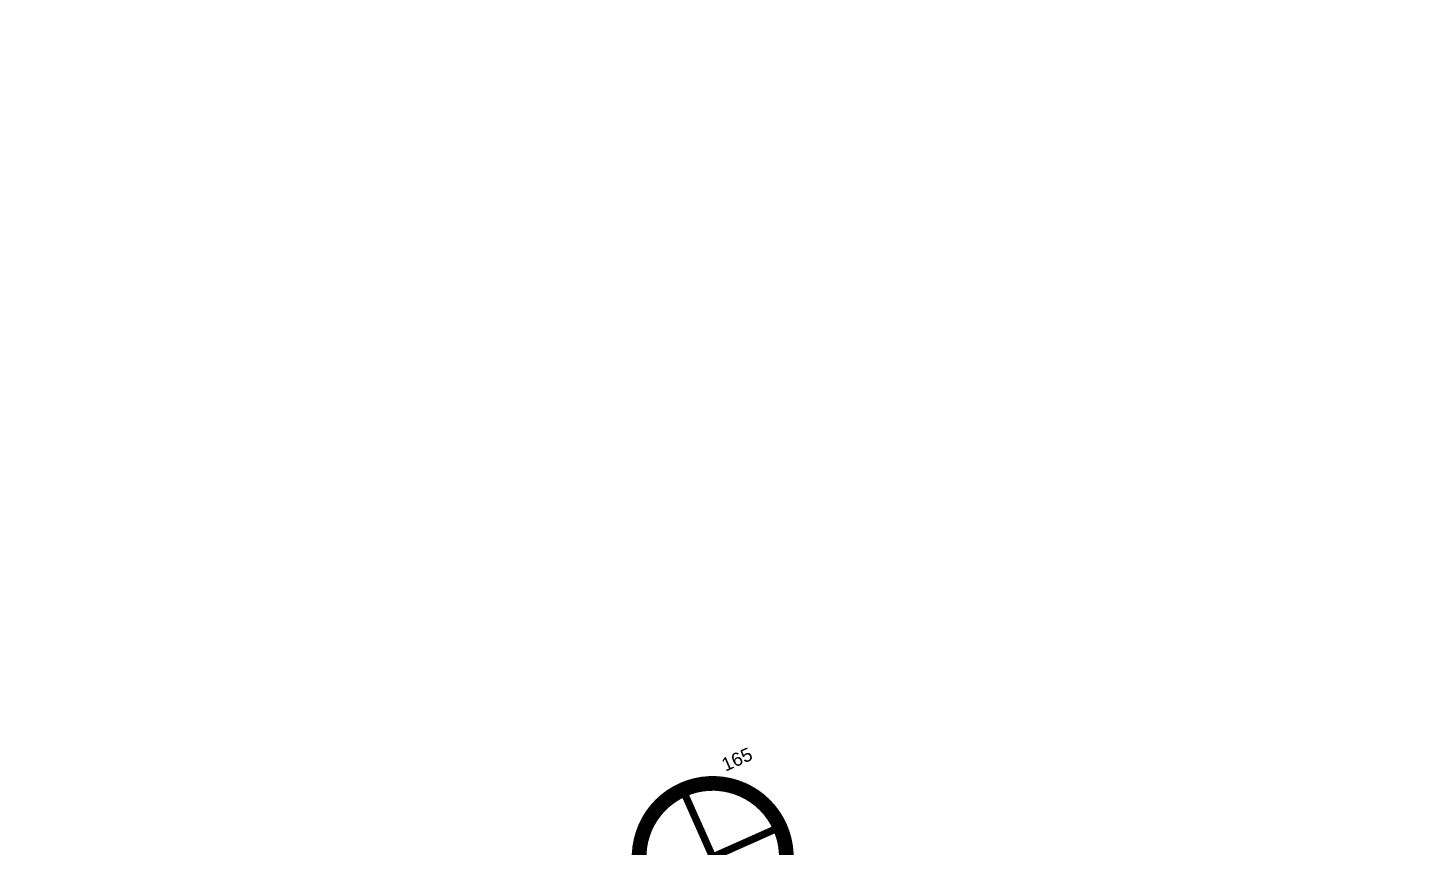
# Model space of a CAD drawing. Header units: millimetres. Extents: x 768159 to 833032, y -1374957 to -1225629.
# Drawn here: x 791058 to 792605, y -1326509 to -1325592 of the extents above; entities that cross this region are included whole.
import ezdxf
from ezdxf.enums import TextEntityAlignment as Align
from ezdxf.xclip import XClip

# ---------------------------------------------------------------- set-up
doc = ezdxf.new("R2010")
doc.units = ezdxf.units.MM
doc.header["$LTSCALE"] = 10
doc.header["$MEASUREMENT"] = 0
doc.header["$XCLIPFRAME"] = 0
for name, color, linetype in [('I—平顶—分格线', 8, 'Continuous'), ('I—平顶—灯具', 62, 'Continuous'), ('I—平顶—造型', 122, 'Continuous'), ('I—装饰—尺寸标注', 232, 'Continuous')]:
    doc.layers.add(name, color=color, linetype=linetype)
doc.styles.add('ARIAL', font='arial.ttf')
doc.styles.get("Standard").update_dxf_attribs({"font": 'arial.ttf'})
doc.dimstyles.new('XD30', dxfattribs={"dimscale": 30, "dimtxt": 2.5, "dimasz": 1, "dimexe": 1, "dimexo": 1, "dimgap": 0.8, "dimtad": 1, "dimdec": 0, "dimrnd": 5, "dimdsep": 46, "dimtxsty": 'ARIAL', "dimblk1": 'ARCHTICK', "dimblk2": 'ARCHTICK', "dimsah": 1, "dimcen": -0.9, "dimdle": 1, "dimclrd": 256, "dimclre": 256, "dimclrt": 40, "dimaunit": 1, "dimadec": 0, "dimazin": 0, "dimtfac": 0.35, "dimtdec": 0, "dimtix": 1, "dimtmove": 2, "dimatfit": 3, "dimldrblk": 'ARCHTICK', "dimfxl": 5, "dimfxlon": 1, "dimtvp": 0.8, "dimtolj": 1, "dimtzin": 0, "dimarcsym": 0})
doc.dimstyles.new('標準', dxfattribs={"dimtxt": 2.5, "dimasz": 0.8, "dimexe": 0, "dimexo": 0, "dimgap": 1, "dimtad": 1, "dimdec": 0, "dimzin": 0, "dimdsep": 46, "dimtxsty": 'Standard', "dimblk": 'DOT', "dimcen": 1, "dimaunit": 1, "dimadec": 3, "dimazin": 0, "dimtfac": 1, "dimtdec": 0, "dimtmove": 2, "dimatfit": 3, "dimfxl": 1, "dimtolj": 1, "dimtzin": 0, "dimarcsym": 0})

# ---------------------------------------------------------------- blocks, each defined once
blk = doc.blocks.new('*D1467')
at = {"layer": 'Defpoints', "color": 0, "transparency": 16777216}
for p in [(82.5, 69.3), (82.5, 0), (-82.5, 0)]:
    blk.add_point(p, dxfattribs=at)
at = {"color": 0, "transparency": 16777216, "insert": (69.3, 88.9), "char_height": 15, "attachment_point": 5}
blk.add_mtext('\\A1;165', dxfattribs=at)
blk = doc.blocks.new('_Dot')
at = {"color": 0, "linetype": 'ByBlock', "lineweight": -2}
blk.add_line((-0.5, 0), (-1, 0), dxfattribs=at)
at = {"color": 0, "linetype": 'ByBlock', "const_width": 0.5}
blk.add_lwpolyline([(-0.25, 0, 1), (0.25, 0, 1)], format="xyb", close=True, dxfattribs=at)
blk = doc.blocks.new('_ArchTick')
at = {"color": 0, "linetype": 'ByBlock', "const_width": 0.15}
blk.add_lwpolyline([(-0.5, -0.5), (0.5, 0.5)], dxfattribs=at)
blk = doc.blocks.new('*D1588')
at = {"layer": 'Defpoints', "color": 0, "ltscale": 50, "transparency": 16777216}
for p in [(792933.1, -1326059, 277.1), (791825.6, -1326521.8, 277.4), (792001.9, -1326943.5)]:
    blk.add_point(p, dxfattribs=at)
at = {"layer": 'I—装饰—尺寸标注', "lineweight": -2, "ltscale": 50, "transparency": 16777216}
for p, q in [((793060.5, -1326363.9), (793120.9, -1326508.2)), ((793137, -1326469), (791974.2, -1326955.1)), ((791953.2, -1326826.9), (792013.5, -1326971.2))]:
    blk.add_line(p, q, dxfattribs=at)
at = {"layer": 'I—装饰—尺寸标注', "lineweight": -2, "ltscale": 50, "transparency": 16777216, "xscale": 30, "yscale": 30, "zscale": 30}
for p, rotation in [((793109.3, -1326480.6), 22.68750658465411), ((792001.9, -1326943.5), 202.6875065846541)]:
    blk.add_blockref('_ArchTick', p, dxfattribs=dict(at, rotation=rotation))
at = {"layer": 'I—装饰—尺寸标注', "color": 40, "ltscale": 50, "transparency": 16777216, "insert": (792579.6, -1326769.5), "char_height": 75, "attachment_point": 5, "rotation": 202.6875, "style": 'ARIAL'}
blk.add_mtext('\\A1;1200', dxfattribs=at)
blk = doc.blocks.new('30-1')
at = {"layer": 'I—平顶—分格线'}
for centre in [(-1370, -55.6), (-1340, -55.6), (-1310, -55.6), (-1280, -55.6), (-1250, -55.6), (-1220, -55.6), (-1190, -55.6), (-1160, -55.6), (-1130, -55.6), (-1100, -55.6), (-1070, -55.6), (-1040, -55.6), (-1010, -55.6), (-980, -55.6), (-950, -55.6), (-920, -55.6), (-890, -55.6), (-860, -55.6), (-830, -55.6), (-800, -55.6), (-770, -55.6), (-740, -55.6), (-710, -55.6), (-680, -55.6), (-650, -55.6), (-620, -55.6), (-590, -55.6), (-560, -55.6), (-530, -55.6), (-500, -55.6), (-470, -55.6), (-440, -55.6), (-410, -55.6), (-380, -55.6), (-350, -55.6), (-320, -55.6), (-290, -55.6), (-260, -55.6), (-230, -55.6), (-200, -55.6), (-170, -55.6), (-140, -55.6), (-110, -55.6), (-80, -55.6), (-50, -55.6), (-20, -55.6), (-1385, -85.6), (-1355, -85.6), (-1325, -85.6), (-1295, -85.6), (-1265, -85.6), (-1235, -85.6), (-1205, -85.6), (-1175, -85.6), (-1145, -85.6), (-1115, -85.6), (-1085, -85.6), (-1055, -85.6), (-1025, -85.6), (-995, -85.6), (-965, -85.6), (-935, -85.6), (-905, -85.6), (-875, -85.6), (-845, -85.6), (-815, -85.6), (-785, -85.6), (-755, -85.6), (-725, -85.6), (-695, -85.6), (-665, -85.6), (-635, -85.6), (-605, -85.6), (-575, -85.6), (-545, -85.6), (-515, -85.6), (-485, -85.6), (-455, -85.6), (-425, -85.6), (-395, -85.6), (-365, -85.6), (-335, -85.6), (-305, -85.6), (-275, -85.6), (-245, -85.6), (-215, -85.6), (-185, -85.6), (-155, -85.6), (-125, -85.6), (-95, -85.6), (-65, -85.6), (-35, -85.6), (-1370, -115.6), (-1340, -115.6), (-1310, -115.6), (-1280, -115.6), (-1250, -115.6), (-1220, -115.6), (-1190, -115.6), (-1160, -115.6), (-1130, -115.6), (-1100, -115.6), (-1070, -115.6), (-1040, -115.6), (-1010, -115.6), (-980, -115.6), (-950, -115.6), (-920, -115.6), (-890, -115.6), (-860, -115.6), (-830, -115.6), (-800, -115.6), (-770, -115.6), (-740, -115.6), (-710, -115.6), (-680, -115.6), (-650, -115.6), (-620, -115.6), (-590, -115.6), (-560, -115.6), (-530, -115.6), (-500, -115.6), (-470, -115.6), (-440, -115.6), (-410, -115.6), (-380, -115.6), (-350, -115.6), (-320, -115.6), (-290, -115.6), (-260, -115.6), (-230, -115.6), (-200, -115.6), (-170, -115.6), (-140, -115.6), (-110, -115.6), (-80, -115.6), (-50, -115.6), (-20, -115.6), (-1385, -145.6), (-1355, -145.6), (-1325, -145.6), (-1295, -145.6), (-1265, -145.6), (-1235, -145.6), (-1205, -145.6), (-1175, -145.6), (-1145, -145.6), (-1115, -145.6), (-1085, -145.6), (-1055, -145.6), (-1025, -145.6), (-995, -145.6), (-965, -145.6), (-935, -145.6), (-905, -145.6), (-875, -145.6), (-845, -145.6), (-815, -145.6), (-785, -145.6), (-755, -145.6), (-725, -145.6), (-695, -145.6), (-665, -145.6), (-635, -145.6), (-605, -145.6), (-575, -145.6), (-545, -145.6), (-515, -145.6), (-485, -145.6), (-455, -145.6), (-425, -145.6), (-395, -145.6), (-365, -145.6), (-335, -145.6), (-305, -145.6), (-275, -145.6), (-245, -145.6), (-215, -145.6), (-185, -145.6), (-155, -145.6), (-125, -145.6), (-95, -145.6), (-65, -145.6), (-35, -145.6), (-1370, -175.6), (-1340, -175.6), (-1310, -175.6), (-1280, -175.6), (-1250, -175.6), (-1220, -175.6), (-1190, -175.6), (-1160, -175.6), (-1130, -175.6), (-1100, -175.6), (-1070, -175.6), (-1040, -175.6), (-1010, -175.6), (-980, -175.6), (-950, -175.6), (-920, -175.6), (-890, -175.6), (-860, -175.6), (-830, -175.6), (-800, -175.6), (-770, -175.6), (-740, -175.6), (-710, -175.6), (-680, -175.6), (-650, -175.6), (-620, -175.6), (-590, -175.6), (-560, -175.6), (-530, -175.6), (-500, -175.6), (-470, -175.6), (-440, -175.6), (-410, -175.6), (-380, -175.6), (-350, -175.6), (-320, -175.6), (-290, -175.6), (-260, -175.6), (-230, -175.6), (-200, -175.6), (-170, -175.6), (-140, -175.6), (-110, -175.6), (-80, -175.6), (-50, -175.6), (-20, -175.6), (-1385, -205.6), (-1355, -205.6), (-1325, -205.6), (-1295, -205.6), (-1265, -205.6), (-1235, -205.6), (-1205, -205.6), (-1175, -205.6), (-1145, -205.6), (-1115, -205.6), (-1085, -205.6), (-1055, -205.6), (-1025, -205.6), (-995, -205.6), (-965, -205.6), (-935, -205.6), (-905, -205.6), (-875, -205.6), (-845, -205.6), (-815, -205.6), (-785, -205.6), (-755, -205.6), (-725, -205.6), (-695, -205.6), (-665, -205.6), (-635, -205.6), (-605, -205.6), (-575, -205.6), (-545, -205.6), (-515, -205.6), (-485, -205.6), (-455, -205.6), (-425, -205.6), (-395, -205.6), (-365, -205.6), (-335, -205.6), (-305, -205.6), (-275, -205.6), (-245, -205.6), (-215, -205.6), (-185, -205.6), (-155, -205.6), (-125, -205.6), (-95, -205.6), (-65, -205.6), (-35, -205.6), (-1370, -235.6), (-1340, -235.6), (-1310, -235.6), (-1280, -235.6), (-1250, -235.6), (-1220, -235.6), (-1190, -235.6), (-1160, -235.6), (-1130, -235.6), (-1100, -235.6), (-1070, -235.6), (-1040, -235.6), (-1010, -235.6), (-980, -235.6), (-950, -235.6), (-920, -235.6), (-890, -235.6), (-860, -235.6), (-830, -235.6), (-800, -235.6), (-770, -235.6), (-740, -235.6), (-710, -235.6), (-680, -235.6), (-650, -235.6), (-620, -235.6), (-590, -235.6), (-560, -235.6), (-530, -235.6), (-500, -235.6), (-470, -235.6), (-440, -235.6), (-410, -235.6), (-380, -235.6), (-350, -235.6), (-320, -235.6), (-290, -235.6), (-260, -235.6), (-140, -235.6), (-110, -235.6), (-80, -235.6), (-50, -235.6), (-20, -235.6), (-1385, -265.6), (-1355, -265.6), (-1325, -265.6), (-1295, -265.6), (-1265, -265.6), (-1235, -265.6), (-1205, -265.6), (-1175, -265.6), (-1145, -265.6), (-1115, -265.6), (-1085, -265.6), (-1055, -265.6), (-1025, -265.6), (-995, -265.6), (-965, -265.6), (-935, -265.6), (-905, -265.6), (-875, -265.6), (-845, -265.6), (-815, -265.6), (-785, -265.6), (-755, -265.6), (-725, -265.6), (-695, -265.6), (-665, -265.6), (-635, -265.6), (-605, -265.6), (-575, -265.6), (-545, -265.6), (-515, -265.6), (-485, -265.6), (-455, -265.6), (-425, -265.6), (-395, -265.6), (-365, -265.6), (-335, -265.6), (-125, -265.6), (-95, -265.6), (-65, -265.6), (-35, -265.6), (-1370, -295.6), (-1340, -295.6), (-1310, -295.6), (-1280, -295.6), (-1250, -295.6), (-1220, -295.6), (-1190, -295.6), (-1160, -295.6), (-1130, -295.6), (-1100, -295.6), (-1070, -295.6), (-1040, -295.6), (-1010, -295.6), (-980, -295.6), (-950, -295.6), (-920, -295.6), (-890, -295.6), (-860, -295.6), (-830, -295.6), (-800, -295.6), (-770, -295.6), (-740, -295.6), (-710, -295.6), (-680, -295.6), (-650, -295.6), (-620, -295.6), (-590, -295.6), (-560, -295.6), (-530, -295.6), (-500, -295.6), (-470, -295.6), (-440, -295.6), (-410, -295.6), (-140, -295.6), (-110, -295.6), (-80, -295.6), (-50, -295.6), (-20, -295.6), (-1385, -325.6), (-1355, -325.6), (-1325, -325.6), (-1295, -325.6), (-1265, -325.6), (-1235, -325.6), (-1205, -325.6), (-1175, -325.6), (-1145, -325.6), (-1115, -325.6), (-1085, -325.6), (-1055, -325.6), (-1025, -325.6), (-995, -325.6), (-965, -325.6), (-935, -325.6), (-905, -325.6), (-875, -325.6), (-845, -325.6), (-815, -325.6), (-785, -325.6), (-755, -325.6), (-725, -325.6), (-695, -325.6), (-665, -325.6), (-635, -325.6), (-605, -325.6), (-575, -325.6), (-545, -325.6), (-515, -325.6), (-485, -325.6), (-125, -325.6), (-95, -325.6), (-65, -325.6), (-35, -325.6), (-1370, -355.6), (-1340, -355.6), (-1310, -355.6), (-1280, -355.6), (-1250, -355.6), (-1220, -355.6), (-1190, -355.6), (-1160, -355.6), (-1130, -355.6), (-1100, -355.6), (-1070, -355.6), (-1040, -355.6), (-1010, -355.6), (-980, -355.6), (-950, -355.6), (-920, -355.6), (-890, -355.6), (-860, -355.6), (-830, -355.6), (-800, -355.6), (-770, -355.6), (-740, -355.6), (-710, -355.6), (-680, -355.6), (-650, -355.6), (-620, -355.6), (-590, -355.6), (-560, -355.6), (-530, -355.6), (-110, -355.6), (-80, -355.6), (-50, -355.6), (-20, -355.6), (-1385, -385.6), (-1355, -385.6), (-1325, -385.6), (-1295, -385.6), (-1265, -385.6), (-1235, -385.6), (-1205, -385.6), (-1175, -385.6), (-1145, -385.6), (-1115, -385.6), (-1085, -385.6), (-1055, -385.6), (-1025, -385.6), (-995, -385.6), (-965, -385.6), (-935, -385.6), (-905, -385.6), (-875, -385.6), (-845, -385.6), (-815, -385.6), (-785, -385.6), (-755, -385.6), (-725, -385.6), (-695, -385.6), (-665, -385.6), (-635, -385.6), (-605, -385.6), (-95, -385.6), (-65, -385.6), (-35, -385.6), (-1370, -415.6), (-1340, -415.6), (-1310, -415.6), (-1280, -415.6), (-1250, -415.6), (-1220, -415.6), (-1190, -415.6), (-1160, -415.6), (-1130, -415.6), (-1100, -415.6), (-1070, -415.6), (-1040, -415.6), (-1010, -415.6), (-980, -415.6), (-950, -415.6), (-920, -415.6), (-890, -415.6), (-860, -415.6), (-830, -415.6), (-800, -415.6), (-770, -415.6), (-740, -415.6), (-710, -415.6), (-680, -415.6), (-80, -415.6), (-50, -415.6), (-20, -415.6), (-1385, -445.6), (-1355, -445.6), (-1325, -445.6), (-1295, -445.6), (-1265, -445.6), (-1235, -445.6), (-1205, -445.6), (-1175, -445.6), (-1145, -445.6), (-1115, -445.6), (-1085, -445.6), (-1055, -445.6), (-1025, -445.6), (-995, -445.6), (-965, -445.6), (-935, -445.6), (-905, -445.6), (-875, -445.6), (-845, -445.6), (-815, -445.6), (-785, -445.6), (-755, -445.6), (-65, -445.6), (-35, -445.6), (-1370, -475.6), (-1340, -475.6), (-1310, -475.6), (-1280, -475.6), (-1250, -475.6), (-1220, -475.6), (-1190, -475.6), (-1160, -475.6), (-1130, -475.6), (-1100, -475.6), (-1070, -475.6), (-1040, -475.6), (-1010, -475.6), (-980, -475.6), (-950, -475.6), (-920, -475.6), (-890, -475.6), (-860, -475.6), (-830, -475.6), (-50, -475.6), (-20, -475.6), (-1385, -505.6), (-1355, -505.6), (-1325, -505.6), (-1295, -505.6), (-1265, -505.6), (-1235, -505.6), (-1205, -505.6), (-1175, -505.6), (-1145, -505.6), (-1115, -505.6), (-1085, -505.6), (-1055, -505.6), (-1025, -505.6), (-995, -505.6), (-965, -505.6), (-935, -505.6), (-905, -505.6), (-35, -505.6), (-1370, -535.6), (-1340, -535.6), (-1310, -535.6), (-1280, -535.6), (-1250, -535.6), (-1220, -535.6), (-1190, -535.6), (-1160, -535.6), (-1130, -535.6), (-1100, -535.6), (-1070, -535.6), (-1040, -535.6), (-1010, -535.6), (-980, -535.6), (-20, -535.6), (-1385, -565.6), (-1355, -565.6), (-1325, -565.6), (-1295, -565.6), (-1265, -565.6), (-1235, -565.6), (-1205, -565.6), (-1175, -565.6), (-1145, -565.6), (-1115, -565.6), (-1085, -565.6), (-1055, -565.6), (-1370, -595.6), (-1340, -595.6), (-1310, -595.6), (-1280, -595.6), (-1250, -595.6), (-1220, -595.6), (-1190, -595.6), (-1160, -595.6), (-1130, -595.6), (-1385, -625.6), (-1355, -625.6), (-1325, -625.6), (-1295, -625.6), (-1265, -625.6), (-1235, -625.6), (-1205, -625.6), (-1175, -625.6), (-1370, -655.6), (-1340, -655.6), (-1310, -655.6), (-1280, -655.6), (-1250, -655.6), (-1385, -685.6), (-1355, -685.6), (-1325, -685.6)]:
    blk.add_circle(centre, 3, dxfattribs=at)
blk = doc.blocks.new('*U1468')
at = {"const_width": 16.5}
blk.add_lwpolyline([(82.5, 0, 0.414214), (0, 82.5, 0.414214), (-82.5, 0, 0.414214), (0, -82.5, 0.414214)], format="xyb", close=True, dxfattribs=at)
at = {"const_width": 8.25}
for points in [[(0, -82.5), (0, 82.5)], [(-82.5, 0), (82.5, 0)]]:
    blk.add_lwpolyline(points, dxfattribs=at)
dim = blk.add_linear_dim(base=(82.5, 69.3), p1=(-82.5, 0), p2=(82.5, 0), dimstyle='標準', override={"dimtxt": 15, "dimgap": 5, "dimse1": 1, "dimse2": 1, "dimsd1": 1, "dimsd2": 1})
dim.commit()
dim.dimension.update_dxf_attribs({"geometry": '*D1467', "text_midpoint": (69.3, 88.9), "dimtype": 128})
blk = doc.blocks.new('*U1469')
blk.add_blockref('*U1468', (0, 0))
at = {"style": 'ARIAL'}
blk.add_text('RI-DL01sw', height=100, dxfattribs=at).set_placement((0, -280.2), align=Align.MIDDLE_CENTER)
blk.add_text('RI-DL01sw', height=100, dxfattribs=at).set_placement((0, -280.2), align=Align.MIDDLE_CENTER)

msp = doc.modelspace()

# ---------------------------------------------------------------- linework, layer by layer
at = {"layer": 'I—平顶—造型', "extrusion": (0.000109945, 4.5974e-05, 1), "elevation": 26.2}
for points in [[(789834.2, -1325710.9), (794867.1, -1323606.1)], [(789841.9, -1325729.3), (794874.8, -1323624.6)]]:
    msp.add_lwpolyline(points, dxfattribs=at)

# ---------------------------------------------------------------- block references
at = {"layer": 'I—平顶—分格线', "extrusion": (-0.000109945, -4.5974e-05, -1)}
ref = msp.add_blockref('30-1', (-792789.5, -1325714, -26.2), dxfattribs=dict(at, zscale=-0.9999999999999996, rotation=157.3057900268911))
XClip(ref).set_block_clipping_path([(-558254.1997784941, -758435.7394012052), (-557297.7246603394, -758338.9643624017), (-557159.3097280831, -759706.9869377378), (-558115.7848462377, -759803.7619765413)])
ref = msp.add_blockref('30-1', (-791299.6, -1326337.1, -26.2), dxfattribs=dict(at, zscale=-0.9999999999999996, rotation=157.3057900268911))
XClip(ref).set_block_clipping_path([(-556707.4829611038, -757673.5853783059), (-555732.9413613211, -757574.9823939267), (-555680.0924436176, -758097.3141345985), (-556654.6340434003, -758195.9171189776)])
at = {"layer": 'I—平顶—灯具', "extrusion": (0.00010995, 4.59611e-05, 1), "rotation": 23.99529354309218}
msp.add_blockref('*U1469', (791825.6, -1326521.8, 26.4), dxfattribs=at)

# ---------------------------------------------------------------- dimensions: what is measured, and where the dimension line sits
at = {"layer": 'I—装饰—尺寸标注', "color": 6, "ltscale": 50}
dim = msp.add_linear_dim(base=(792001.9, -1326943.5, -277.1), p1=(792933.1, -1326059, 0), p2=(791825.6, -1326521.8, 0.3), angle=22.6875, dimstyle='XD30', dxfattribs=at)
dim.commit()
dim.dimension.update_dxf_attribs({"geometry": '*D1588', "text_midpoint": (792579.6, -1326769.5, -277.1)})

doc.saveas('drawing.dxf')
